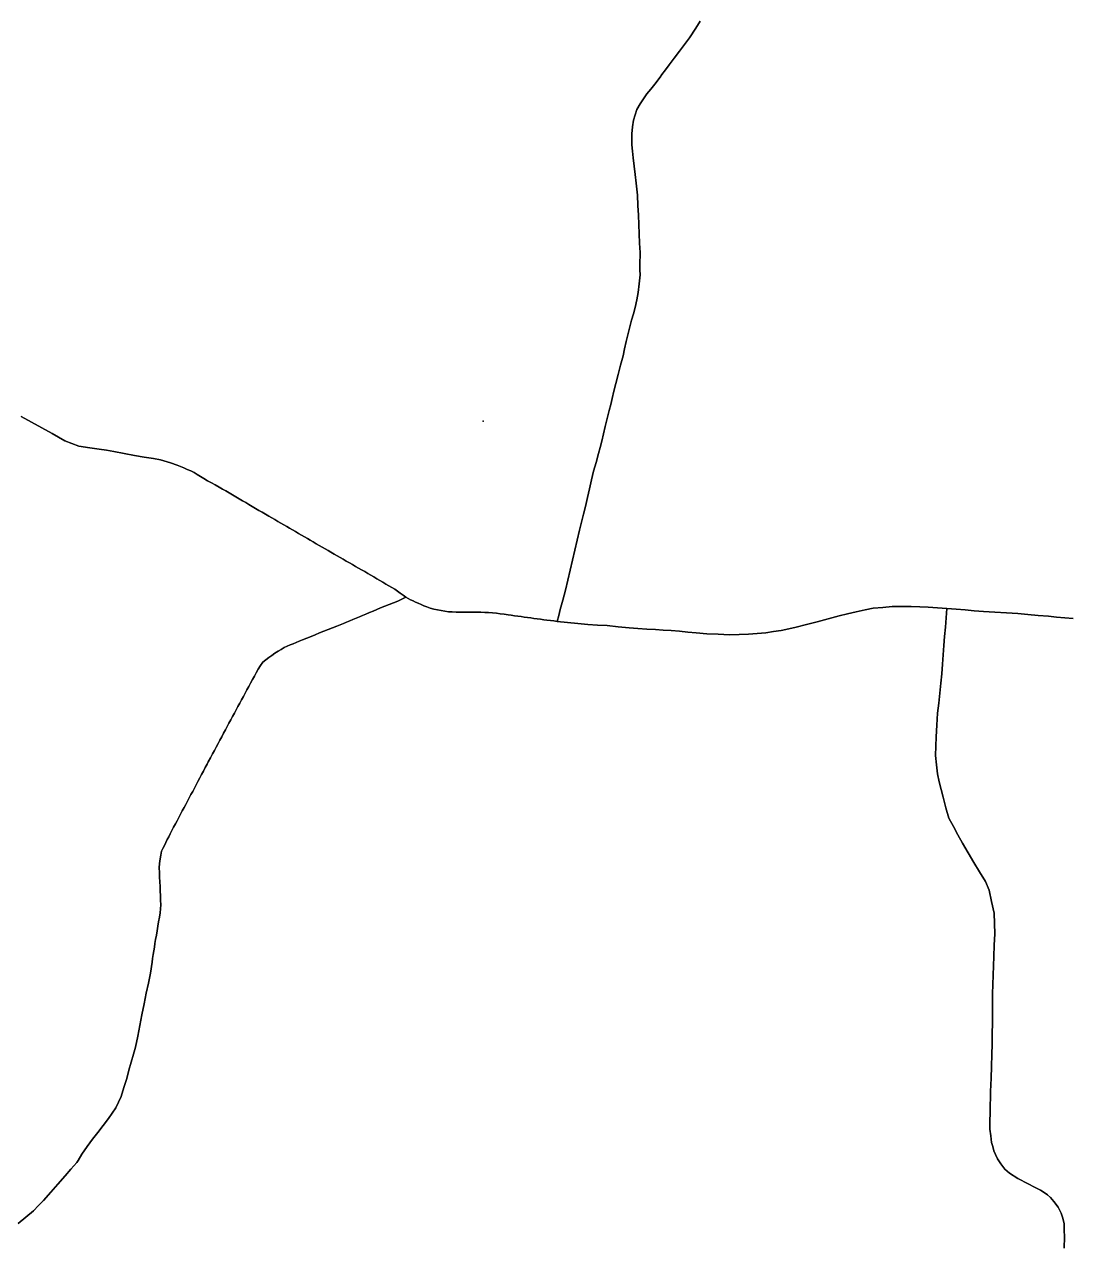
# Model space of a CAD drawing. Header units: inches. Extents: x 11258954 to 11313122, y 3645444 to 3695200.
# Drawn here: x 11280150 to 11284530, y 3681651 to 3686759 of the extents above; entities that cross this region are included whole.
import ezdxf

# ---------------------------------------------------------------- set-up
doc = ezdxf.new("R2010")
doc.units = ezdxf.units.IN
doc.header["$MEASUREMENT"] = 0
for name, color, linetype in [('PollingPlace', 42, 'Continuous'), ('VotingPrecinct', 233, 'Continuous'), ('Ward', 133, 'Continuous')]:
    doc.layers.add(name, color=color, linetype=linetype)

msp = doc.modelspace()

# ---------------------------------------------------------------- linework, layer by layer
at = {"layer": 'PollingPlace'}
msp.add_point((11282072.3895, 3685096.355), dxfattribs=at)
at = {"layer": 'VotingPrecinct'}
for points in [[(11282982, 3686772.249, 0), (11282964, 3686743.5, 0), (11282937.0005, 3686703.5005, 0), (11282916, 3686675.1255, 0), (11282895, 3686646.75, 0), (11282873.4995, 3686617.875, 0), (11282851.9995, 3686589, 0), (11282836.5, 3686569, 0), (11282821.0005, 3686548.9995, 0), (11282814, 3686537.5005, 0), (11282792.0005, 3686508.75, 0), (11282775.5, 3686488.375, 0), (11282758.999, 3686468, 0), (11282744.4995, 3686447.5, 0), (11282730, 3686426.9995, 0), (11282716.9995, 3686402.7505, 0), (11282702.9995, 3686358.5, 0), (11282699, 3686329.4995, 0), (11282695.0005, 3686300.499, 0), (11282695, 3686255.0005, 0), (11282698, 3686227.5005, 0), (11282701, 3686200, 0), (11282705.4995, 3686165, 0), (11282709.9995, 3686130, 0), (11282714, 3686093.9995, 0), (11282716.5005, 3686068.625, 0), (11282719.0005, 3686043.2505, 0), (11282721.0005, 3686000, 0), (11282723, 3685959.75, 0), (11282724.7505, 3685920.5625, 0), (11282726.5005, 3685881.3755, 0), (11282728.2505, 3685842.188, 0), (11282730.0005, 3685803.0005, 0), (11282729.999, 3685791.7495, 0), (11282729.5, 3685761.4995, 0), (11282729.0005, 3685731.2495, 0), (11282729.999, 3685709.9995, 0), (11282725.9995, 3685672.875, 0), (11282722, 3685635.7505, 0), (11282715.9995, 3685604.625, 0), (11282709.9995, 3685573.4995, 0), (11282701.9995, 3685546.75, 0), (11282693.9995, 3685520.0005, 0), (11282683.0005, 3685475.125, 0), (11282672.001, 3685430.2495, 0), (11282665.5005, 3685400.375, 0), (11282659.0005, 3685370.5005, 0), (11282648.667, 3685331.7505, 0), (11282638.3335, 3685293.0005, 0), (11282628, 3685254.2505, 0), (11282620.5, 3685222.8755, 0), (11282612.9995, 3685191.5005, 0), (11282607, 3685166.25, 0), (11282601, 3685141, 0), (11282592.5, 3685108.1255, 0), (11282584.0005, 3685075.251, 0), (11282577.0005, 3685044.2505, 0), (11282569.9995, 3685013.2505, 0), (11282563, 3684987.125, 0), (11282556, 3684960.9995, 0), (11282545.5, 3684924.2495, 0), (11282535, 3684887.4995, 0), (11282526.75, 3684850.6245, 0), (11282518.5005, 3684813.75, 0), (11282510.2505, 3684776.875, 0), (11282502.0005, 3684740, 0), (11282493.667, 3684706.9165, 0), (11282485.3335, 3684673.834, 0), (11282477, 3684640.7505, 0), (11282467, 3684598.7145, 0), (11282457, 3684556.679, 0), (11282447, 3684514.643, 0), (11282437, 3684472.607, 0), (11282427, 3684430.571, 0), (11282417, 3684388.535, 0), (11282407, 3684346.499, 0), (11282400.973, 3684328.028, 0), (11282395.8635, 3684307.691, 0), (11282389.651, 3684282.96, 0), (11282383.438, 3684258.2285, 0), (11282368.959, 3684259.8195, 0), (11282354.48, 3684261.41, 0), (11282340.001, 3684263.001, 0), (11282326.418, 3684264.8965, 0), (11282312.8345, 3684266.7925, 0), (11282299.251, 3684268.6885, 0), (11282285.668, 3684270.584, 0), (11282272.0845, 3684272.4795, 0), (11282258.501, 3684274.3755, 0), (11282244.918, 3684276.271, 0), (11282231.3345, 3684278.167, 0), (11282217.751, 3684280.0625, 0), (11282204.1675, 3684281.9585, 0), (11282190.5845, 3684283.854, 0), (11282177.001, 3684285.7495, 0), (11282160.751, 3684287.9375, 0), (11282144.501, 3684290.1245, 0), (11282128.251, 3684292.312, 0), (11282112.0005, 3684294.4995, 0), (11282095.5, 3684295.0625, 0), (11282079, 3684295.625, 0), (11282062.4995, 3684296.188, 0), (11282045.9995, 3684296.751, 0), (11282030.6665, 3684296.834, 0), (11282015.3335, 3684296.917, 0), (11282000.0005, 3684297.0005, 0), (11281987.5, 3684296.875, 0), (11281974.9995, 3684296.7495, 0), (11281959, 3684297.333, 0), (11281943, 3684297.917, 0), (11281927.0005, 3684298.5005, 0), (11281911.7505, 3684301.1255, 0), (11281896.5005, 3684303.75, 0), (11281881.2505, 3684306.375, 0), (11281866, 3684309, 0), (11281851.0005, 3684313.75, 0), (11281836.001, 3684318.5, 0), (11281824.251, 3684323.6875, 0), (11281812.501, 3684328.875, 0), (11281800.751, 3684334.063, 0), (11281789.0005, 3684339.2505, 0), (11281778.75, 3684344.188, 0), (11281768.4995, 3684349.125, 0), (11281758.25, 3684354.0625, 0), (11281748, 3684358.9995, 0), (11281736.7505, 3684367.375, 0), (11281725.5005, 3684375.7495, 0), (11281714.2505, 3684384.125, 0), (11281703.0005, 3684392.5, 0), (11281690.3335, 3684399.9165, 0), (11281677.667, 3684407.3335, 0), (11281665, 3684414.75, 0), (11281652.3335, 3684422.1665, 0), (11281639.6665, 3684429.583, 0), (11281627, 3684436.9995, 0), (11281614.333, 3684444.4165, 0), (11281601.6665, 3684451.833, 0), (11281588.9995, 3684459.2495, 0), (11281576.1665, 3684466.6245, 0), (11281563.3335, 3684474, 0), (11281550.5, 3684481.375, 0), (11281537.6665, 3684488.75, 0), (11281524.8335, 3684496.125, 0), (11281512, 3684503.5, 0), (11281499.167, 3684510.875, 0), (11281486.334, 3684518.25, 0), (11281473.5005, 3684525.625, 0), (11281460.667, 3684533, 0), (11281447.834, 3684540.3755, 0), (11281435.0005, 3684547.7505, 0), (11281422.6195, 3684554.941, 0), (11281410.2385, 3684562.1315, 0), (11281397.8575, 3684569.322, 0), (11281385.4765, 3684576.5125, 0), (11281373.0955, 3684583.7025, 0), (11281360.7145, 3684590.8935, 0), (11281348.334, 3684598.084, 0), (11281335.9525, 3684605.274, 0), (11281323.5715, 3684612.465, 0), (11281311.1905, 3684619.655, 0), (11281298.8095, 3684626.8455, 0), (11281286.4285, 3684634.036, 0), (11281274.0475, 3684641.2265, 0), (11281261.6665, 3684648.417, 0), (11281249.2855, 3684655.6075, 0), (11281236.9045, 3684662.798, 0), (11281224.5235, 3684669.9885, 0), (11281212.1425, 3684677.179, 0), (11281199.7615, 3684684.3695, 0), (11281187.3805, 3684691.56, 0), (11281174.9995, 3684698.7505, 0), (11281161.066, 3684706.884, 0), (11281147.133, 3684715.017, 0), (11281133.1995, 3684723.1505, 0), (11281119.2665, 3684731.284, 0), (11281105.333, 3684739.4175, 0), (11281091.3995, 3684747.551, 0), (11281077.466, 3684755.684, 0), (11281063.533, 3684763.8175, 0), (11281049.6, 3684771.9505, 0), (11281035.6665, 3684780.084, 0), (11281021.733, 3684788.2175, 0), (11281007.7995, 3684796.351, 0), (11280993.8665, 3684804.4845, 0), (11280979.9335, 3684812.6175, 0), (11280966, 3684820.751, 0), (11280950, 3684829.689, 0), (11280934, 3684838.626, 0), (11280918, 3684847.564, 0), (11280902, 3684856.501, 0), (11280888.3335, 3684864.834, 0), (11280874.667, 3684873.167, 0), (11280861.0005, 3684881.5, 0), (11280847.001, 3684888.2505, 0), (11280833.001, 3684895.0005, 0), (11280819.001, 3684901.7505, 0), (11280791.001, 3684912.1255, 0), (11280763.0005, 3684922.5, 0), (11280721.0005, 3684935.0005, 0), (11280690.9995, 3684940.749, 0), (11280651.5, 3684946.6245, 0), (11280612, 3684952.4995, 0), (11280568.5, 3684961.1245, 0), (11280525, 3684969.7495, 0), (11280494.5, 3684975.0005, 0), (11280463.9995, 3684980.251, 0), (11280424.001, 3684985.251, 0), (11280378.9995, 3684992.2495, 0), (11280349.5, 3685003.6245, 0), (11280320, 3685014.9995, 0), (11280293, 3685030.25, 0), (11280265.9995, 3685045.5005, 0), (11280222.7495, 3685069.1255, 0), (11280179.5, 3685092.7505, 0), (11280136.25, 3685116.3755, 0)], [(11284545, 3684270.0005, 0), (11284510.3335, 3684273.1675, 0), (11284475.667, 3684276.334, 0), (11284441.0005, 3684279.5005, 0), (11284398.334, 3684283.2505, 0), (11284355.667, 3684287.0005, 0), (11284313.0005, 3684290.7505, 0), (11284265, 3684293.834, 0), (11284216.9995, 3684296.917, 0), (11284168.9995, 3684300.0005, 0), (11284130.7605, 3684302.9385, 0), (11284092.521, 3684305.8765, 0), (11284054.282, 3684308.814, 0), (11284016.043, 3684311.752, 0), (11283977.0215, 3684314.7515, 0), (11283937.9995, 3684317.7505, 0), (11283902, 3684319.3755, 0), (11283866.0005, 3684321.0005, 0), (11283826.5005, 3684320.75, 0), (11283787, 3684320.4995, 0), (11283746.9995, 3684316.7495, 0), (11283707.0005, 3684312.9995, 0), (11283674.037, 3684306.3835, 0), (11283636, 3684298.75, 0), (11283600, 3684290, 0), (11283564.0005, 3684281.2495, 0), (11283518, 3684268.625, 0), (11283471.9995, 3684256, 0), (11283427.9995, 3684245.2495, 0), (11283383.9995, 3684234.4995, 0), (11283352.9995, 3684227.2495, 0), (11283321.9995, 3684219.999, 0), (11283289.5, 3684215.2495, 0), (11283257, 3684210.5, 0), (11283221.0005, 3684207.5005, 0), (11283185.001, 3684204.5005, 0), (11283145, 3684203.125, 0), (11283104.999, 3684201.7495, 0), (11283057.4995, 3684204.1245, 0), (11283010, 3684206.4995, 0), (11282964.9995, 3684210.501, 0), (11282929.9995, 3684213.584, 0), (11282895, 3684216.6675, 0), (11282860, 3684219.7505, 0), (11282827.509, 3684221.781, 0), (11282795.0175, 3684223.812, 0), (11282758.0115, 3684226.1245, 0), (11282721.0055, 3684228.4375, 0), (11282683.9995, 3684230.7505, 0), (11282637.9995, 3684235.625, 0), (11282591.9995, 3684240.4995, 0), (11282551.9285, 3684242.556, 0), (11282511.8575, 3684244.613, 0), (11282469.051, 3684249.1515, 0), (11282426.2445, 3684253.69, 0), (11282383.438, 3684258.2285, 0), (11282389.651, 3684282.96, 0), (11282395.8635, 3684307.691, 0), (11282400.973, 3684328.028, 0), (11282407, 3684346.499, 0), (11282417, 3684388.535, 0), (11282427, 3684430.571, 0), (11282437, 3684472.607, 0), (11282447, 3684514.643, 0), (11282457, 3684556.679, 0), (11282467, 3684598.7145, 0), (11282477, 3684640.7505, 0), (11282485.3335, 3684673.834, 0), (11282493.667, 3684706.9165, 0), (11282502.0005, 3684740, 0), (11282510.2505, 3684776.875, 0), (11282518.5005, 3684813.75, 0), (11282526.75, 3684850.6245, 0), (11282535, 3684887.4995, 0), (11282545.5, 3684924.2495, 0), (11282556, 3684960.9995, 0), (11282563, 3684987.125, 0), (11282569.9995, 3685013.2505, 0), (11282577.0005, 3685044.2505, 0), (11282584.0005, 3685075.251, 0), (11282592.5, 3685108.1255, 0), (11282601, 3685141, 0), (11282607, 3685166.25, 0), (11282612.9995, 3685191.5005, 0), (11282620.5, 3685222.8755, 0), (11282628, 3685254.2505, 0), (11282638.3335, 3685293.0005, 0), (11282648.667, 3685331.7505, 0), (11282659.0005, 3685370.5005, 0), (11282665.5005, 3685400.375, 0), (11282672.001, 3685430.2495, 0), (11282683.0005, 3685475.125, 0), (11282693.9995, 3685520.0005, 0), (11282701.9995, 3685546.75, 0), (11282709.9995, 3685573.4995, 0), (11282715.9995, 3685604.625, 0), (11282722, 3685635.7505, 0), (11282725.9995, 3685672.875, 0), (11282729.999, 3685709.9995, 0), (11282729.0005, 3685731.2495, 0), (11282729.5, 3685761.4995, 0), (11282729.999, 3685791.7495, 0), (11282730.0005, 3685803.0005, 0), (11282728.2505, 3685842.188, 0), (11282726.5005, 3685881.3755, 0), (11282724.7505, 3685920.5625, 0), (11282723, 3685959.75, 0), (11282721.0005, 3686000, 0), (11282719.0005, 3686043.2505, 0), (11282716.5005, 3686068.625, 0), (11282714, 3686093.9995, 0), (11282709.9995, 3686130, 0), (11282705.4995, 3686165, 0), (11282701, 3686200, 0), (11282698, 3686227.5005, 0), (11282695, 3686255.0005, 0), (11282695.0005, 3686300.499, 0), (11282699, 3686329.4995, 0), (11282702.9995, 3686358.5, 0), (11282716.9995, 3686402.7505, 0), (11282730, 3686426.9995, 0), (11282744.4995, 3686447.5, 0), (11282758.999, 3686468, 0), (11282775.5, 3686488.375, 0), (11282792.0005, 3686508.75, 0), (11282814, 3686537.5005, 0), (11282821.0005, 3686548.9995, 0), (11282836.5, 3686569, 0), (11282851.9995, 3686589, 0), (11282873.4995, 3686617.875, 0), (11282895, 3686646.75, 0), (11282916, 3686675.1255, 0), (11282937.0005, 3686703.5005, 0), (11282964, 3686743.5, 0), (11282982, 3686772.249, 0)], [(11280136.25, 3685116.3755, 0), (11280179.5, 3685092.7505, 0), (11280222.7495, 3685069.1255, 0), (11280265.9995, 3685045.5005, 0), (11280293, 3685030.25, 0), (11280320, 3685014.9995, 0), (11280349.5, 3685003.6245, 0), (11280378.9995, 3684992.2495, 0), (11280424.001, 3684985.251, 0), (11280463.9995, 3684980.251, 0), (11280494.5, 3684975.0005, 0), (11280525, 3684969.7495, 0), (11280568.5, 3684961.1245, 0), (11280612, 3684952.4995, 0), (11280651.5, 3684946.6245, 0), (11280690.9995, 3684940.749, 0), (11280721.0005, 3684935.0005, 0), (11280763.0005, 3684922.5, 0), (11280791.001, 3684912.1255, 0), (11280819.001, 3684901.7505, 0), (11280833.001, 3684895.0005, 0), (11280847.001, 3684888.2505, 0), (11280861.0005, 3684881.5, 0), (11280874.667, 3684873.167, 0), (11280888.3335, 3684864.834, 0), (11280902, 3684856.501, 0), (11280918, 3684847.564, 0), (11280934, 3684838.626, 0), (11280950, 3684829.689, 0), (11280966, 3684820.751, 0), (11280979.9335, 3684812.6175, 0), (11280993.8665, 3684804.4845, 0), (11281007.7995, 3684796.351, 0), (11281021.733, 3684788.2175, 0), (11281035.6665, 3684780.084, 0), (11281049.6, 3684771.9505, 0), (11281063.533, 3684763.8175, 0), (11281077.466, 3684755.684, 0), (11281091.3995, 3684747.551, 0), (11281105.333, 3684739.4175, 0), (11281119.2665, 3684731.284, 0), (11281133.1995, 3684723.1505, 0), (11281147.133, 3684715.017, 0), (11281161.066, 3684706.884, 0), (11281174.9995, 3684698.7505, 0), (11281187.3805, 3684691.56, 0), (11281199.7615, 3684684.3695, 0), (11281212.1425, 3684677.179, 0), (11281224.5235, 3684669.9885, 0), (11281236.9045, 3684662.798, 0), (11281249.2855, 3684655.6075, 0), (11281261.6665, 3684648.417, 0), (11281274.0475, 3684641.2265, 0), (11281286.4285, 3684634.036, 0), (11281298.8095, 3684626.8455, 0), (11281311.1905, 3684619.655, 0), (11281323.5715, 3684612.465, 0), (11281335.9525, 3684605.274, 0), (11281348.334, 3684598.084, 0), (11281360.7145, 3684590.8935, 0), (11281373.0955, 3684583.7025, 0), (11281385.4765, 3684576.5125, 0), (11281397.8575, 3684569.322, 0), (11281410.2385, 3684562.1315, 0), (11281422.6195, 3684554.941, 0), (11281435.0005, 3684547.7505, 0), (11281447.834, 3684540.3755, 0), (11281460.667, 3684533, 0), (11281473.5005, 3684525.625, 0), (11281486.334, 3684518.25, 0), (11281499.167, 3684510.875, 0), (11281512, 3684503.5, 0), (11281524.8335, 3684496.125, 0), (11281537.6665, 3684488.75, 0), (11281550.5, 3684481.375, 0), (11281563.3335, 3684474, 0), (11281576.1665, 3684466.6245, 0), (11281588.9995, 3684459.2495, 0), (11281601.6665, 3684451.833, 0), (11281614.333, 3684444.4165, 0), (11281627, 3684436.9995, 0), (11281639.6665, 3684429.583, 0), (11281652.3335, 3684422.1665, 0), (11281665, 3684414.75, 0), (11281677.667, 3684407.3335, 0), (11281690.3335, 3684399.9165, 0), (11281703.0005, 3684392.5, 0), (11281714.2505, 3684384.125, 0), (11281725.5005, 3684375.7495, 0), (11281736.7505, 3684367.375, 0), (11281748, 3684358.9995, 0), (11281731.5, 3684351.2505, 0), (11281715, 3684343.501, 0), (11281696.9995, 3684336.1885, 0), (11281678.9995, 3684328.8755, 0), (11281660.999, 3684321.563, 0), (11281642.999, 3684314.25, 0), (11281627.4995, 3684307.75, 0), (11281612, 3684301.25, 0), (11281596.5005, 3684294.75, 0), (11281581.001, 3684288.25, 0), (11281567.5565, 3684282.722, 0), (11281554.112, 3684277.194, 0), (11281540.6675, 3684271.6665, 0), (11281527.223, 3684266.1385, 0), (11281513.778, 3684260.611, 0), (11281500.3335, 3684255.083, 0), (11281486.889, 3684249.555, 0), (11281473.4445, 3684244.027, 0), (11281460, 3684238.4995, 0), (11281441.875, 3684231.2495, 0), (11281423.75, 3684223.9995, 0), (11281405.625, 3684216.75, 0), (11281387.4995, 3684209.5, 0), (11281369.3745, 3684202.25, 0), (11281351.25, 3684195, 0), (11281333.125, 3684187.7505, 0), (11281314.9995, 3684180.5005, 0), (11281302.333, 3684175.2085, 0), (11281289.6665, 3684169.917, 0), (11281277, 3684164.625, 0), (11281264.3335, 3684159.333, 0), (11281251.6665, 3684154.041, 0), (11281239, 3684148.749, 0), (11281226, 3684140.8325, 0), (11281213, 3684132.916, 0), (11281200, 3684125, 0), (11281187.5005, 3684115.6875, 0), (11281175.0005, 3684106.3755, 0), (11281162.501, 3684097.063, 0), (11281150.001, 3684087.7505, 0), (11281140.001, 3684072.7505, 0), (11281130.0005, 3684057.7505, 0), (11281122.0005, 3684043.313, 0), (11281114, 3684028.8755, 0), (11281106, 3684014.438, 0), (11281097.9995, 3684000, 0), (11281090.4665, 3683985.95, 0), (11281082.933, 3683971.9, 0), (11281075.4, 3683957.85, 0), (11281067.8665, 3683943.8, 0), (11281060.3335, 3683929.75, 0), (11281052.8, 3683915.7, 0), (11281045.267, 3683901.6495, 0), (11281037.7335, 3683887.5995, 0), (11281030.2, 3683873.5495, 0), (11281022.667, 3683859.499, 0), (11281015.1335, 3683845.4495, 0), (11281007.6, 3683831.399, 0), (11281000.067, 3683817.349, 0), (11280992.5335, 3683803.299, 0), (11280985.0005, 3683789.249, 0), (11280977.334, 3683774.866, 0), (11280969.667, 3683760.4825, 0), (11280962.0005, 3683746.099, 0), (11280954.334, 3683731.716, 0), (11280946.667, 3683717.3325, 0), (11280939.0005, 3683702.949, 0), (11280929.999, 3683686.062, 0), (11280920.9975, 3683669.174, 0), (11280916.0005, 3683659.799, 0), (11280908.3335, 3683645.416, 0), (11280900.6665, 3683631.0325, 0), (11280893, 3683616.649, 0), (11280885.3335, 3683602.266, 0), (11280877.6665, 3683587.8825, 0), (11280870, 3683573.4995, 0), (11280862.7335, 3683559.8325, 0), (11280855.4665, 3683546.166, 0), (11280848.2, 3683532.4995, 0), (11280840.933, 3683518.833, 0), (11280833.667, 3683505.166, 0), (11280826.4, 3683491.4995, 0), (11280819.1335, 3683477.833, 0), (11280811.8665, 3683464.166, 0), (11280804.6, 3683450.4995, 0), (11280797.333, 3683436.8325, 0), (11280790.067, 3683423.166, 0), (11280782.8, 3683409.4995, 0), (11280775.5335, 3683395.8325, 0), (11280768.2665, 3683382.166, 0), (11280761, 3683368.4995, 0), (11280755.0005, 3683356.2495, 0), (11280749.0005, 3683343.9995, 0), (11280743.0005, 3683331.7495, 0), (11280737.0005, 3683319.4995, 0), (11280731.001, 3683307.2495, 0), (11280725.001, 3683294.9995, 0), (11280722.0005, 3683279.1245, 0), (11280719.0005, 3683263.2495, 0), (11280717, 3683244.3755, 0), (11280714.9995, 3683225.501, 0), (11280715.8745, 3683206.126, 0), (11280716.7495, 3683186.751, 0), (11280717.6245, 3683167.376, 0), (11280718.4995, 3683148.0005, 0), (11280719.3745, 3683128.6255, 0), (11280720.2495, 3683109.2505, 0), (11280721.1245, 3683089.8755, 0), (11280721.9995, 3683070.5, 0), (11280720.4995, 3683053.8755, 0), (11280719, 3683037.251, 0), (11280715.8335, 3683018.543, 0), (11280712.6665, 3682999.834, 0), (11280709.5005, 3682981.1255, 0), (11280706.3335, 3682962.417, 0), (11280703.167, 3682943.7085, 0), (11280700.0005, 3682925, 0), (11280697.5005, 3682909.2915, 0), (11280695, 3682893.583, 0), (11280692.5, 3682877.875, 0), (11280690, 3682862.1665, 0), (11280687.5, 3682846.458, 0), (11280684.9995, 3682830.7495, 0), (11280678.9995, 3682784.9995, 0), (11280670, 3682743.125, 0), (11280661.0005, 3682701.2505, 0), (11280652.0005, 3682655.9, 0), (11280643, 3682610.55, 0), (11280634, 3682565.1995, 0), (11280625, 3682519.8495, 0), (11280616, 3682474.499, 0), (11280607.001, 3682445.499, 0), (11280597.6675, 3682411.5825, 0), (11280588.3345, 3682377.666, 0), (11280579.001, 3682343.7495, 0), (11280567.5005, 3682305.75, 0), (11280556, 3682267.7505, 0), (11280544.9995, 3682243.9995, 0), (11280533.9995, 3682220.2495, 0), (11280518.4995, 3682197.875, 0), (11280502.9995, 3682175.5005, 0), (11280480.666, 3682146.5005, 0), (11280458.333, 3682117.5005, 0), (11280436, 3682088.5, 0), (11280413.5005, 3682057.625, 0), (11280391.0005, 3682026.75, 0), (11280375.485, 3682000, 0), (11280369.863, 3681991.297, 0), (11280345.4315, 3681963.2735, 0), (11280321, 3681935.25, 0), (11280291, 3681901, 0), (11280261, 3681866.7505, 0), (11280231, 3681832.5005, 0), (11280209.5, 3681811.0005, 0), (11280188, 3681789.5, 0), (11280156.25, 3681762.6875, 0), (11280124.5, 3681735.8755, 0)], [(11280124.5, 3681735.8755, 0), (11280156.25, 3681762.6875, 0), (11280188, 3681789.5, 0), (11280209.5, 3681811.0005, 0), (11280231, 3681832.5005, 0), (11280261, 3681866.7505, 0), (11280291, 3681901, 0), (11280321, 3681935.25, 0), (11280345.4315, 3681963.2735, 0), (11280369.863, 3681991.297, 0), (11280375.485, 3682000, 0), (11280391.0005, 3682026.75, 0), (11280413.5005, 3682057.625, 0), (11280436, 3682088.5, 0), (11280458.333, 3682117.5005, 0), (11280480.666, 3682146.5005, 0), (11280502.9995, 3682175.5005, 0), (11280518.4995, 3682197.875, 0), (11280533.9995, 3682220.2495, 0), (11280544.9995, 3682243.9995, 0), (11280556, 3682267.7505, 0), (11280567.5005, 3682305.75, 0), (11280579.001, 3682343.7495, 0), (11280588.3345, 3682377.666, 0), (11280597.6675, 3682411.5825, 0), (11280607.001, 3682445.499, 0), (11280616, 3682474.499, 0), (11280625, 3682519.8495, 0), (11280634, 3682565.1995, 0), (11280643, 3682610.55, 0), (11280652.0005, 3682655.9, 0), (11280661.0005, 3682701.2505, 0), (11280670, 3682743.125, 0), (11280678.9995, 3682784.9995, 0), (11280684.9995, 3682830.7495, 0), (11280687.5, 3682846.458, 0), (11280690, 3682862.1665, 0), (11280692.5, 3682877.875, 0), (11280695, 3682893.583, 0), (11280697.5005, 3682909.2915, 0), (11280700.0005, 3682925, 0), (11280703.167, 3682943.7085, 0), (11280706.3335, 3682962.417, 0), (11280709.5005, 3682981.1255, 0), (11280712.6665, 3682999.834, 0), (11280715.8335, 3683018.543, 0), (11280719, 3683037.251, 0), (11280720.4995, 3683053.8755, 0), (11280721.9995, 3683070.5, 0), (11280721.1245, 3683089.8755, 0), (11280720.2495, 3683109.2505, 0), (11280719.3745, 3683128.6255, 0), (11280718.4995, 3683148.0005, 0), (11280717.6245, 3683167.376, 0), (11280716.7495, 3683186.751, 0), (11280715.8745, 3683206.126, 0), (11280714.9995, 3683225.501, 0), (11280717, 3683244.3755, 0), (11280719.0005, 3683263.2495, 0), (11280722.0005, 3683279.1245, 0), (11280725.001, 3683294.9995, 0), (11280731.001, 3683307.2495, 0), (11280737.0005, 3683319.4995, 0), (11280743.0005, 3683331.7495, 0), (11280749.0005, 3683343.9995, 0), (11280755.0005, 3683356.2495, 0), (11280761, 3683368.4995, 0), (11280768.2665, 3683382.166, 0), (11280775.5335, 3683395.8325, 0), (11280782.8, 3683409.4995, 0), (11280790.067, 3683423.166, 0), (11280797.333, 3683436.8325, 0), (11280804.6, 3683450.4995, 0), (11280811.8665, 3683464.166, 0), (11280819.1335, 3683477.833, 0), (11280826.4, 3683491.4995, 0), (11280833.667, 3683505.166, 0), (11280840.933, 3683518.833, 0), (11280848.2, 3683532.4995, 0), (11280855.4665, 3683546.166, 0), (11280862.7335, 3683559.8325, 0), (11280870, 3683573.4995, 0), (11280877.6665, 3683587.8825, 0), (11280885.3335, 3683602.266, 0), (11280893, 3683616.649, 0), (11280900.6665, 3683631.0325, 0), (11280908.3335, 3683645.416, 0), (11280916.0005, 3683659.799, 0), (11280920.9975, 3683669.174, 0), (11280929.999, 3683686.062, 0), (11280939.0005, 3683702.949, 0), (11280946.667, 3683717.3325, 0), (11280954.334, 3683731.716, 0), (11280962.0005, 3683746.099, 0), (11280969.667, 3683760.4825, 0), (11280977.334, 3683774.866, 0), (11280985.0005, 3683789.249, 0), (11280992.5335, 3683803.299, 0), (11281000.067, 3683817.349, 0), (11281007.6, 3683831.399, 0), (11281015.1335, 3683845.4495, 0), (11281022.667, 3683859.499, 0), (11281030.2, 3683873.5495, 0), (11281037.7335, 3683887.5995, 0), (11281045.267, 3683901.6495, 0), (11281052.8, 3683915.7, 0), (11281060.3335, 3683929.75, 0), (11281067.8665, 3683943.8, 0), (11281075.4, 3683957.85, 0), (11281082.933, 3683971.9, 0), (11281090.4665, 3683985.95, 0), (11281097.9995, 3684000, 0), (11281106, 3684014.438, 0), (11281114, 3684028.8755, 0), (11281122.0005, 3684043.313, 0), (11281130.0005, 3684057.7505, 0), (11281140.001, 3684072.7505, 0), (11281150.001, 3684087.7505, 0), (11281162.501, 3684097.063, 0), (11281175.0005, 3684106.3755, 0), (11281187.5005, 3684115.6875, 0), (11281200, 3684125, 0), (11281213, 3684132.916, 0), (11281226, 3684140.8325, 0), (11281239, 3684148.749, 0), (11281251.6665, 3684154.041, 0), (11281264.3335, 3684159.333, 0), (11281277, 3684164.625, 0), (11281289.6665, 3684169.917, 0), (11281302.333, 3684175.2085, 0), (11281314.9995, 3684180.5005, 0), (11281333.125, 3684187.7505, 0), (11281351.25, 3684195, 0), (11281369.3745, 3684202.25, 0), (11281387.4995, 3684209.5, 0), (11281405.625, 3684216.75, 0), (11281423.75, 3684223.9995, 0), (11281441.875, 3684231.2495, 0), (11281460, 3684238.4995, 0), (11281473.4445, 3684244.027, 0), (11281486.889, 3684249.555, 0), (11281500.3335, 3684255.083, 0), (11281513.778, 3684260.611, 0), (11281527.223, 3684266.1385, 0), (11281540.6675, 3684271.6665, 0), (11281554.112, 3684277.194, 0), (11281567.5565, 3684282.722, 0), (11281581.001, 3684288.25, 0), (11281596.5005, 3684294.75, 0), (11281612, 3684301.25, 0), (11281627.4995, 3684307.75, 0), (11281642.999, 3684314.25, 0), (11281660.999, 3684321.563, 0), (11281678.9995, 3684328.8755, 0), (11281696.9995, 3684336.1885, 0), (11281715, 3684343.501, 0), (11281731.5, 3684351.2505, 0), (11281748, 3684358.9995, 0), (11281758.25, 3684354.0625, 0), (11281768.4995, 3684349.125, 0), (11281778.75, 3684344.188, 0), (11281789.0005, 3684339.2505, 0), (11281800.751, 3684334.063, 0), (11281812.501, 3684328.875, 0), (11281824.251, 3684323.6875, 0), (11281836.001, 3684318.5, 0), (11281851.0005, 3684313.75, 0), (11281866, 3684309, 0), (11281881.2505, 3684306.375, 0), (11281896.5005, 3684303.75, 0), (11281911.7505, 3684301.1255, 0), (11281927.0005, 3684298.5005, 0), (11281943, 3684297.917, 0), (11281959, 3684297.333, 0), (11281974.9995, 3684296.7495, 0), (11281987.5, 3684296.875, 0), (11282000.0005, 3684297.0005, 0), (11282015.3335, 3684296.917, 0), (11282030.6665, 3684296.834, 0), (11282045.9995, 3684296.751, 0), (11282062.4995, 3684296.188, 0), (11282079, 3684295.625, 0), (11282095.5, 3684295.0625, 0), (11282112.0005, 3684294.4995, 0), (11282128.251, 3684292.312, 0), (11282144.501, 3684290.1245, 0), (11282160.751, 3684287.9375, 0), (11282177.001, 3684285.7495, 0), (11282190.5845, 3684283.854, 0), (11282204.1675, 3684281.9585, 0), (11282217.751, 3684280.0625, 0), (11282231.3345, 3684278.167, 0), (11282244.918, 3684276.271, 0), (11282258.501, 3684274.3755, 0), (11282272.0845, 3684272.4795, 0), (11282285.668, 3684270.584, 0), (11282299.251, 3684268.6885, 0), (11282312.8345, 3684266.7925, 0), (11282326.418, 3684264.8965, 0), (11282340.001, 3684263.001, 0), (11282354.48, 3684261.41, 0), (11282368.959, 3684259.8195, 0), (11282383.438, 3684258.2285, 0), (11282426.2445, 3684253.69, 0), (11282469.051, 3684249.1515, 0), (11282511.8575, 3684244.613, 0), (11282551.9285, 3684242.556, 0), (11282591.9995, 3684240.4995, 0), (11282637.9995, 3684235.625, 0), (11282683.9995, 3684230.7505, 0), (11282721.0055, 3684228.4375, 0), (11282758.0115, 3684226.1245, 0), (11282795.0175, 3684223.812, 0), (11282827.509, 3684221.781, 0), (11282860, 3684219.7505, 0), (11282895, 3684216.6675, 0), (11282929.9995, 3684213.584, 0), (11282964.9995, 3684210.501, 0), (11283010, 3684206.4995, 0), (11283057.4995, 3684204.1245, 0), (11283104.999, 3684201.7495, 0), (11283145, 3684203.125, 0), (11283185.001, 3684204.5005, 0), (11283221.0005, 3684207.5005, 0), (11283257, 3684210.5, 0), (11283289.5, 3684215.2495, 0), (11283321.9995, 3684219.999, 0), (11283352.9995, 3684227.2495, 0), (11283383.9995, 3684234.4995, 0), (11283427.9995, 3684245.2495, 0), (11283471.9995, 3684256, 0), (11283518, 3684268.625, 0), (11283564.0005, 3684281.2495, 0), (11283600, 3684290, 0), (11283636, 3684298.75, 0), (11283674.037, 3684306.3835, 0), (11283707.0005, 3684312.9995, 0), (11283746.9995, 3684316.7495, 0), (11283787, 3684320.4995, 0), (11283826.5005, 3684320.75, 0), (11283866.0005, 3684321.0005, 0), (11283902, 3684319.3755, 0), (11283937.9995, 3684317.7505, 0), (11283977.0215, 3684314.7515, 0), (11284016.043, 3684311.752, 0), (11284012.782, 3684272.939, 0), (11284009.5215, 3684234.126, 0), (11284006.261, 3684195.313, 0), (11284003, 3684156.5, 0), (11284000, 3684117.3745, 0), (11283996.9995, 3684078.2495, 0), (11283993.9995, 3684039.124, 0), (11283990.9995, 3683999.999, 0), (11283986.333, 3683957.8325, 0), (11283981.666, 3683915.666, 0), (11283976.9995, 3683873.4995, 0), (11283974, 3683823.75, 0), (11283971.0005, 3683774, 0), (11283969.499, 3683735.2495, 0), (11283967.9995, 3683696.5005, 0), (11283972, 3683657.7505, 0), (11283976, 3683619.0005, 0), (11283984, 3683586.5835, 0), (11283991.9995, 3683554.167, 0), (11283999.9995, 3683521.75, 0), (11284012.0005, 3683477.4995, 0), (11284023.9995, 3683433.249, 0), (11284043, 3683398.416, 0), (11284062.0005, 3683363.5835, 0), (11284081.001, 3683328.7505, 0), (11284105.0005, 3683288.7505, 0), (11284129, 3683248.7505, 0), (11284152.9995, 3683208.7505, 0), (11284176.999, 3683168.7505, 0), (11284192.5835, 3683132.3315, 0), (11284203.2925, 3683084.4155, 0), (11284214.0005, 3683036.499, 0), (11284215.5005, 3682992.875, 0), (11284217.0005, 3682949.2505, 0), (11284214.4995, 3682902.0005, 0), (11284211.999, 3682854.75, 0), (11284210.7495, 3682815.5625, 0), (11284209.4995, 3682776.375, 0), (11284208.2495, 3682737.187, 0), (11284206.9995, 3682697.9995, 0), (11284206.9995, 3682656.9165, 0), (11284207, 3682615.8335, 0), (11284207, 3682574.7505, 0), (11284206.0005, 3682531.0835, 0), (11284205.0005, 3682487.417, 0), (11284204.001, 3682443.75, 0), (11284202.5005, 3682393.875, 0), (11284200.9995, 3682343.9995, 0), (11284200.0005, 3682316.25, 0), (11284199.001, 3682288.5, 0), (11284198.0005, 3682260.9995, 0), (11284197, 3682233.4995, 0), (11284196.6665, 3682199.083, 0), (11284196.333, 3682164.6665, 0), (11284195.9995, 3682130.25, 0), (11284199.361, 3682102.8135, 0), (11284202.7225, 3682075.377, 0), (11284207.7685, 3682058.975, 0), (11284212.817, 3682040.05, 0), (11284219.756, 3682024.9095, 0), (11284227.3245, 3682006.614, 0), (11284241.203, 3681985.796, 0), (11284258.867, 3681963.716, 0), (11284277.794, 3681946.0525, 0), (11284312.49, 3681923.973, 0), (11284356.6505, 3681901.893, 0), (11284382.5145, 3681888.33, 0), (11284408.3785, 3681874.767, 0), (11284427.305, 3681862.149, 0), (11284437.399, 3681855.211, 0), (11284449.385, 3681845.117, 0), (11284463.8945, 3681828.084, 0), (11284481.5585, 3681804.112, 0), (11284494.175, 3681779.508, 0), (11284501.745, 3681758.059, 0), (11284506.7925, 3681734.0865, 0), (11284507.396, 3681707.168, 0), (11284507.9995, 3681680.2495, 0), (11284506.9995, 3681632.187, 0)], [(11284506.9995, 3681632.187, 0), (11284507.9995, 3681680.2495, 0), (11284507.396, 3681707.168, 0), (11284506.7925, 3681734.0865, 0), (11284501.745, 3681758.059, 0), (11284494.175, 3681779.508, 0), (11284481.5585, 3681804.112, 0), (11284463.8945, 3681828.084, 0), (11284449.385, 3681845.117, 0), (11284437.399, 3681855.211, 0), (11284427.305, 3681862.149, 0), (11284408.3785, 3681874.767, 0), (11284382.5145, 3681888.33, 0), (11284356.6505, 3681901.893, 0), (11284312.49, 3681923.973, 0), (11284277.794, 3681946.0525, 0), (11284258.867, 3681963.716, 0), (11284241.203, 3681985.796, 0), (11284227.3245, 3682006.614, 0), (11284219.756, 3682024.9095, 0), (11284212.817, 3682040.05, 0), (11284207.7685, 3682058.975, 0), (11284202.7225, 3682075.377, 0), (11284199.361, 3682102.8135, 0), (11284195.9995, 3682130.25, 0), (11284196.333, 3682164.6665, 0), (11284196.6665, 3682199.083, 0), (11284197, 3682233.4995, 0), (11284198.0005, 3682260.9995, 0), (11284199.001, 3682288.5, 0), (11284200.0005, 3682316.25, 0), (11284200.9995, 3682343.9995, 0), (11284202.5005, 3682393.875, 0), (11284204.001, 3682443.75, 0), (11284205.0005, 3682487.417, 0), (11284206.0005, 3682531.0835, 0), (11284207, 3682574.7505, 0), (11284207, 3682615.8335, 0), (11284206.9995, 3682656.9165, 0), (11284206.9995, 3682697.9995, 0), (11284208.2495, 3682737.187, 0), (11284209.4995, 3682776.375, 0), (11284210.7495, 3682815.5625, 0), (11284211.999, 3682854.75, 0), (11284214.4995, 3682902.0005, 0), (11284217.0005, 3682949.2505, 0), (11284215.5005, 3682992.875, 0), (11284214.0005, 3683036.499, 0), (11284203.2925, 3683084.4155, 0), (11284192.5835, 3683132.3315, 0), (11284176.999, 3683168.7505, 0), (11284152.9995, 3683208.7505, 0), (11284129, 3683248.7505, 0), (11284105.0005, 3683288.7505, 0), (11284081.001, 3683328.7505, 0), (11284062.0005, 3683363.5835, 0), (11284043, 3683398.416, 0), (11284023.9995, 3683433.249, 0), (11284012.0005, 3683477.4995, 0), (11283999.9995, 3683521.75, 0), (11283991.9995, 3683554.167, 0), (11283984, 3683586.5835, 0), (11283976, 3683619.0005, 0), (11283972, 3683657.7505, 0), (11283967.9995, 3683696.5005, 0), (11283969.499, 3683735.2495, 0), (11283971.0005, 3683774, 0), (11283974, 3683823.75, 0), (11283976.9995, 3683873.4995, 0), (11283981.666, 3683915.666, 0), (11283986.333, 3683957.8325, 0), (11283990.9995, 3683999.999, 0), (11283993.9995, 3684039.124, 0), (11283996.9995, 3684078.2495, 0), (11284000, 3684117.3745, 0), (11284003, 3684156.5, 0), (11284006.261, 3684195.313, 0), (11284009.5215, 3684234.126, 0), (11284012.782, 3684272.939, 0), (11284016.043, 3684311.752, 0), (11284054.282, 3684308.814, 0), (11284092.521, 3684305.8765, 0), (11284130.7605, 3684302.9385, 0), (11284168.9995, 3684300.0005, 0), (11284216.9995, 3684296.917, 0), (11284265, 3684293.834, 0), (11284313.0005, 3684290.7505, 0), (11284355.667, 3684287.0005, 0), (11284398.334, 3684283.2505, 0), (11284441.0005, 3684279.5005, 0), (11284475.667, 3684276.334, 0), (11284510.3335, 3684273.1675, 0), (11284545, 3684270.0005, 0)]]:
    msp.add_polyline3d(points, dxfattribs=at)
at = {"layer": 'Ward'}
for points in [[(11284506.9995, 3681632.187, 0), (11284507.9995, 3681680.2495, 0), (11284507.396, 3681707.168, 0), (11284506.7925, 3681734.0865, 0), (11284501.745, 3681758.059, 0), (11284494.175, 3681779.508, 0), (11284481.5585, 3681804.112, 0), (11284463.8945, 3681828.084, 0), (11284449.385, 3681845.117, 0), (11284437.399, 3681855.211, 0), (11284427.305, 3681862.149, 0), (11284408.3785, 3681874.767, 0), (11284382.5145, 3681888.33, 0), (11284356.6505, 3681901.893, 0), (11284312.49, 3681923.973, 0), (11284277.794, 3681946.0525, 0), (11284258.867, 3681963.716, 0), (11284241.203, 3681985.796, 0), (11284227.3245, 3682006.614, 0), (11284219.756, 3682024.9095, 0), (11284212.817, 3682040.05, 0), (11284207.7685, 3682058.975, 0), (11284202.7225, 3682075.377, 0), (11284199.361, 3682102.8135, 0), (11284195.9995, 3682130.25, 0), (11284196.333, 3682164.6665, 0), (11284196.6665, 3682199.083, 0), (11284197, 3682233.4995, 0), (11284198.0005, 3682260.9995, 0), (11284199.001, 3682288.5, 0), (11284200.0005, 3682316.25, 0), (11284200.9995, 3682343.9995, 0), (11284202.5005, 3682393.875, 0), (11284204.001, 3682443.75, 0), (11284205.0005, 3682487.417, 0), (11284206.0005, 3682531.0835, 0), (11284207, 3682574.7505, 0), (11284207, 3682615.8335, 0), (11284206.9995, 3682656.9165, 0), (11284206.9995, 3682697.9995, 0), (11284208.2495, 3682737.187, 0), (11284209.4995, 3682776.375, 0), (11284210.7495, 3682815.5625, 0), (11284211.999, 3682854.75, 0), (11284214.4995, 3682902.0005, 0), (11284217.0005, 3682949.2505, 0), (11284215.5005, 3682992.875, 0), (11284214.0005, 3683036.499, 0), (11284203.2925, 3683084.4155, 0), (11284192.5835, 3683132.3315, 0), (11284176.999, 3683168.7505, 0), (11284152.9995, 3683208.7505, 0), (11284129, 3683248.7505, 0), (11284105.0005, 3683288.7505, 0), (11284081.001, 3683328.7505, 0), (11284062.0005, 3683363.5835, 0), (11284043, 3683398.416, 0), (11284023.9995, 3683433.249, 0), (11284012.0005, 3683477.4995, 0), (11283999.9995, 3683521.75, 0), (11283991.9995, 3683554.167, 0), (11283984, 3683586.5835, 0), (11283976, 3683619.0005, 0), (11283972, 3683657.7505, 0), (11283967.9995, 3683696.5005, 0), (11283969.499, 3683735.2495, 0), (11283971.0005, 3683774, 0), (11283974, 3683823.75, 0), (11283976.9995, 3683873.4995, 0), (11283981.666, 3683915.666, 0), (11283986.333, 3683957.8325, 0), (11283990.9995, 3683999.999, 0), (11283993.9995, 3684039.124, 0), (11283996.9995, 3684078.2495, 0), (11284000, 3684117.3745, 0), (11284003, 3684156.5, 0), (11284006.261, 3684195.313, 0), (11284009.5215, 3684234.126, 0), (11284012.782, 3684272.939, 0), (11284016.043, 3684311.752, 0), (11283977.0215, 3684314.7515, 0), (11283937.9995, 3684317.7505, 0), (11283902, 3684319.3755, 0), (11283866.0005, 3684321.0005, 0), (11283826.5005, 3684320.75, 0), (11283787, 3684320.4995, 0), (11283746.9995, 3684316.7495, 0), (11283707.0005, 3684312.9995, 0), (11283674.037, 3684306.3835, 0), (11283636, 3684298.75, 0), (11283600, 3684290, 0), (11283564.0005, 3684281.2495, 0), (11283518, 3684268.625, 0), (11283471.9995, 3684256, 0), (11283427.9995, 3684245.2495, 0), (11283383.9995, 3684234.4995, 0), (11283352.9995, 3684227.2495, 0), (11283321.9995, 3684219.999, 0), (11283289.5, 3684215.2495, 0), (11283257, 3684210.5, 0), (11283221.0005, 3684207.5005, 0), (11283185.001, 3684204.5005, 0), (11283145, 3684203.125, 0), (11283104.999, 3684201.7495, 0), (11283057.4995, 3684204.1245, 0), (11283010, 3684206.4995, 0), (11282964.9995, 3684210.501, 0), (11282929.9995, 3684213.584, 0), (11282895, 3684216.6675, 0), (11282860, 3684219.7505, 0), (11282827.509, 3684221.781, 0), (11282795.0175, 3684223.812, 0), (11282758.0115, 3684226.1245, 0), (11282721.0055, 3684228.4375, 0), (11282683.9995, 3684230.7505, 0), (11282637.9995, 3684235.625, 0), (11282591.9995, 3684240.4995, 0), (11282551.9285, 3684242.556, 0), (11282511.8575, 3684244.613, 0), (11282469.051, 3684249.1515, 0), (11282426.2445, 3684253.69, 0), (11282383.438, 3684258.2285, 0), (11282368.959, 3684259.8195, 0), (11282354.48, 3684261.41, 0), (11282340.001, 3684263.001, 0), (11282326.418, 3684264.8965, 0), (11282312.8345, 3684266.7925, 0), (11282299.251, 3684268.6885, 0), (11282285.668, 3684270.584, 0), (11282272.0845, 3684272.4795, 0), (11282258.501, 3684274.3755, 0), (11282244.918, 3684276.271, 0), (11282231.3345, 3684278.167, 0), (11282217.751, 3684280.0625, 0), (11282204.1675, 3684281.9585, 0), (11282190.5845, 3684283.854, 0), (11282177.001, 3684285.7495, 0), (11282160.751, 3684287.9375, 0), (11282144.501, 3684290.1245, 0), (11282128.251, 3684292.312, 0), (11282112.0005, 3684294.4995, 0), (11282095.5, 3684295.0625, 0), (11282079, 3684295.625, 0), (11282062.4995, 3684296.188, 0), (11282045.9995, 3684296.751, 0), (11282030.6665, 3684296.834, 0), (11282015.3335, 3684296.917, 0), (11282000.0005, 3684297.0005, 0), (11281987.5, 3684296.875, 0), (11281974.9995, 3684296.7495, 0), (11281959, 3684297.333, 0), (11281943, 3684297.917, 0), (11281927.0005, 3684298.5005, 0), (11281911.7505, 3684301.1255, 0), (11281896.5005, 3684303.75, 0), (11281881.2505, 3684306.375, 0), (11281866, 3684309, 0), (11281851.0005, 3684313.75, 0), (11281836.001, 3684318.5, 0), (11281824.251, 3684323.6875, 0), (11281812.501, 3684328.875, 0), (11281800.751, 3684334.063, 0), (11281789.0005, 3684339.2505, 0), (11281778.75, 3684344.188, 0), (11281768.4995, 3684349.125, 0), (11281758.25, 3684354.0625, 0), (11281748, 3684358.9995, 0), (11281731.5, 3684351.2505, 0), (11281715, 3684343.501, 0), (11281696.9995, 3684336.1885, 0), (11281678.9995, 3684328.8755, 0), (11281660.999, 3684321.563, 0), (11281642.999, 3684314.25, 0), (11281627.4995, 3684307.75, 0), (11281612, 3684301.25, 0), (11281596.5005, 3684294.75, 0), (11281581.001, 3684288.25, 0), (11281567.5565, 3684282.722, 0), (11281554.112, 3684277.194, 0), (11281540.6675, 3684271.6665, 0), (11281527.223, 3684266.1385, 0), (11281513.778, 3684260.611, 0), (11281500.3335, 3684255.083, 0), (11281486.889, 3684249.555, 0), (11281473.4445, 3684244.027, 0), (11281460, 3684238.4995, 0), (11281441.875, 3684231.2495, 0), (11281423.75, 3684223.9995, 0), (11281405.625, 3684216.75, 0), (11281387.4995, 3684209.5, 0), (11281369.3745, 3684202.25, 0), (11281351.25, 3684195, 0), (11281333.125, 3684187.7505, 0), (11281314.9995, 3684180.5005, 0), (11281302.333, 3684175.2085, 0), (11281289.6665, 3684169.917, 0), (11281277, 3684164.625, 0), (11281264.3335, 3684159.333, 0), (11281251.6665, 3684154.041, 0), (11281239, 3684148.749, 0), (11281226, 3684140.8325, 0), (11281213, 3684132.916, 0), (11281200, 3684125, 0), (11281187.5005, 3684115.6875, 0), (11281175.0005, 3684106.3755, 0), (11281162.501, 3684097.063, 0), (11281150.001, 3684087.7505, 0), (11281140.001, 3684072.7505, 0), (11281130.0005, 3684057.7505, 0), (11281122.0005, 3684043.313, 0), (11281114, 3684028.8755, 0), (11281106, 3684014.438, 0), (11281097.9995, 3684000, 0), (11281090.4665, 3683985.95, 0), (11281082.933, 3683971.9, 0), (11281075.4, 3683957.85, 0), (11281067.8665, 3683943.8, 0), (11281060.3335, 3683929.75, 0), (11281052.8, 3683915.7, 0), (11281045.267, 3683901.6495, 0), (11281037.7335, 3683887.5995, 0), (11281030.2, 3683873.5495, 0), (11281022.667, 3683859.499, 0), (11281015.1335, 3683845.4495, 0), (11281007.6, 3683831.399, 0), (11281000.067, 3683817.349, 0), (11280992.5335, 3683803.299, 0), (11280985.0005, 3683789.249, 0), (11280977.334, 3683774.866, 0), (11280969.667, 3683760.4825, 0), (11280962.0005, 3683746.099, 0), (11280954.334, 3683731.716, 0), (11280946.667, 3683717.3325, 0), (11280939.0005, 3683702.949, 0), (11280929.999, 3683686.062, 0), (11280920.9975, 3683669.174, 0), (11280916.0005, 3683659.799, 0), (11280908.3335, 3683645.416, 0), (11280900.6665, 3683631.0325, 0), (11280893, 3683616.649, 0), (11280885.3335, 3683602.266, 0), (11280877.6665, 3683587.8825, 0), (11280870, 3683573.4995, 0), (11280862.7335, 3683559.8325, 0), (11280855.4665, 3683546.166, 0), (11280848.2, 3683532.4995, 0), (11280840.933, 3683518.833, 0), (11280833.667, 3683505.166, 0), (11280826.4, 3683491.4995, 0), (11280819.1335, 3683477.833, 0), (11280811.8665, 3683464.166, 0), (11280804.6, 3683450.4995, 0), (11280797.333, 3683436.8325, 0), (11280790.067, 3683423.166, 0), (11280782.8, 3683409.4995, 0), (11280775.5335, 3683395.8325, 0), (11280768.2665, 3683382.166, 0), (11280761, 3683368.4995, 0), (11280755.0005, 3683356.2495, 0), (11280749.0005, 3683343.9995, 0), (11280743.0005, 3683331.7495, 0), (11280737.0005, 3683319.4995, 0), (11280731.001, 3683307.2495, 0), (11280725.001, 3683294.9995, 0), (11280722.0005, 3683279.1245, 0), (11280719.0005, 3683263.2495, 0), (11280717, 3683244.3755, 0), (11280714.9995, 3683225.501, 0), (11280715.8745, 3683206.126, 0), (11280716.7495, 3683186.751, 0), (11280717.6245, 3683167.376, 0), (11280718.4995, 3683148.0005, 0), (11280719.3745, 3683128.6255, 0), (11280720.2495, 3683109.2505, 0), (11280721.1245, 3683089.8755, 0), (11280721.9995, 3683070.5, 0), (11280720.4995, 3683053.8755, 0), (11280719, 3683037.251, 0), (11280715.8335, 3683018.543, 0), (11280712.6665, 3682999.834, 0), (11280709.5005, 3682981.1255, 0), (11280706.3335, 3682962.417, 0), (11280703.167, 3682943.7085, 0), (11280700.0005, 3682925, 0), (11280697.5005, 3682909.2915, 0), (11280695, 3682893.583, 0), (11280692.5, 3682877.875, 0), (11280690, 3682862.1665, 0), (11280687.5, 3682846.458, 0), (11280684.9995, 3682830.7495, 0), (11280678.9995, 3682784.9995, 0), (11280670, 3682743.125, 0), (11280661.0005, 3682701.2505, 0), (11280652.0005, 3682655.9, 0), (11280643, 3682610.55, 0), (11280634, 3682565.1995, 0), (11280625, 3682519.8495, 0), (11280616, 3682474.499, 0), (11280607.001, 3682445.499, 0), (11280597.6675, 3682411.5825, 0), (11280588.3345, 3682377.666, 0), (11280579.001, 3682343.7495, 0), (11280567.5005, 3682305.75, 0), (11280556, 3682267.7505, 0), (11280544.9995, 3682243.9995, 0), (11280533.9995, 3682220.2495, 0), (11280518.4995, 3682197.875, 0), (11280502.9995, 3682175.5005, 0), (11280480.666, 3682146.5005, 0), (11280458.333, 3682117.5005, 0), (11280436, 3682088.5, 0), (11280413.5005, 3682057.625, 0), (11280391.0005, 3682026.75, 0), (11280375.485, 3682000, 0), (11280369.863, 3681991.297, 0), (11280345.4315, 3681963.2735, 0), (11280321, 3681935.25, 0), (11280291, 3681901, 0), (11280261, 3681866.7505, 0), (11280231, 3681832.5005, 0), (11280209.5, 3681811.0005, 0), (11280188, 3681789.5, 0), (11280156.25, 3681762.6875, 0), (11280124.5, 3681735.8755, 0)], [(11280124.5, 3681735.8755, 0), (11280156.25, 3681762.6875, 0), (11280188, 3681789.5, 0), (11280209.5, 3681811.0005, 0), (11280231, 3681832.5005, 0), (11280261, 3681866.7505, 0), (11280291, 3681901, 0), (11280321, 3681935.25, 0), (11280345.4315, 3681963.2735, 0), (11280369.863, 3681991.297, 0), (11280375.485, 3682000, 0), (11280391.0005, 3682026.75, 0), (11280413.5005, 3682057.625, 0), (11280436, 3682088.5, 0), (11280458.333, 3682117.5005, 0), (11280480.666, 3682146.5005, 0), (11280502.9995, 3682175.5005, 0), (11280518.4995, 3682197.875, 0), (11280533.9995, 3682220.2495, 0), (11280544.9995, 3682243.9995, 0), (11280556, 3682267.7505, 0), (11280567.5005, 3682305.75, 0), (11280579.001, 3682343.7495, 0), (11280588.3345, 3682377.666, 0), (11280597.6675, 3682411.5825, 0), (11280607.001, 3682445.499, 0), (11280616, 3682474.499, 0), (11280625, 3682519.8495, 0), (11280634, 3682565.1995, 0), (11280643, 3682610.55, 0), (11280652.0005, 3682655.9, 0), (11280661.0005, 3682701.2505, 0), (11280670, 3682743.125, 0), (11280678.9995, 3682784.9995, 0), (11280684.9995, 3682830.7495, 0), (11280687.5, 3682846.458, 0), (11280690, 3682862.1665, 0), (11280692.5, 3682877.875, 0), (11280695, 3682893.583, 0), (11280697.5005, 3682909.2915, 0), (11280700.0005, 3682925, 0), (11280703.167, 3682943.7085, 0), (11280706.3335, 3682962.417, 0), (11280709.5005, 3682981.1255, 0), (11280712.6665, 3682999.834, 0), (11280715.8335, 3683018.543, 0), (11280719, 3683037.251, 0), (11280720.4995, 3683053.8755, 0), (11280721.9995, 3683070.5, 0), (11280721.1245, 3683089.8755, 0), (11280720.2495, 3683109.2505, 0), (11280719.3745, 3683128.6255, 0), (11280718.4995, 3683148.0005, 0), (11280717.6245, 3683167.376, 0), (11280716.7495, 3683186.751, 0), (11280715.8745, 3683206.126, 0), (11280714.9995, 3683225.501, 0), (11280717, 3683244.3755, 0), (11280719.0005, 3683263.2495, 0), (11280722.0005, 3683279.1245, 0), (11280725.001, 3683294.9995, 0), (11280731.001, 3683307.2495, 0), (11280737.0005, 3683319.4995, 0), (11280743.0005, 3683331.7495, 0), (11280749.0005, 3683343.9995, 0), (11280755.0005, 3683356.2495, 0), (11280761, 3683368.4995, 0), (11280768.2665, 3683382.166, 0), (11280775.5335, 3683395.8325, 0), (11280782.8, 3683409.4995, 0), (11280790.067, 3683423.166, 0), (11280797.333, 3683436.8325, 0), (11280804.6, 3683450.4995, 0), (11280811.8665, 3683464.166, 0), (11280819.1335, 3683477.833, 0), (11280826.4, 3683491.4995, 0), (11280833.667, 3683505.166, 0), (11280840.933, 3683518.833, 0), (11280848.2, 3683532.4995, 0), (11280855.4665, 3683546.166, 0), (11280862.7335, 3683559.8325, 0), (11280870, 3683573.4995, 0), (11280877.6665, 3683587.8825, 0), (11280885.3335, 3683602.266, 0), (11280893, 3683616.649, 0), (11280900.6665, 3683631.0325, 0), (11280908.3335, 3683645.416, 0), (11280916.0005, 3683659.799, 0), (11280920.9975, 3683669.174, 0), (11280929.999, 3683686.062, 0), (11280939.0005, 3683702.949, 0), (11280946.667, 3683717.3325, 0), (11280954.334, 3683731.716, 0), (11280962.0005, 3683746.099, 0), (11280969.667, 3683760.4825, 0), (11280977.334, 3683774.866, 0), (11280985.0005, 3683789.249, 0), (11280992.5335, 3683803.299, 0), (11281000.067, 3683817.349, 0), (11281007.6, 3683831.399, 0), (11281015.1335, 3683845.4495, 0), (11281022.667, 3683859.499, 0), (11281030.2, 3683873.5495, 0), (11281037.7335, 3683887.5995, 0), (11281045.267, 3683901.6495, 0), (11281052.8, 3683915.7, 0), (11281060.3335, 3683929.75, 0), (11281067.8665, 3683943.8, 0), (11281075.4, 3683957.85, 0), (11281082.933, 3683971.9, 0), (11281090.4665, 3683985.95, 0), (11281097.9995, 3684000, 0), (11281106, 3684014.438, 0), (11281114, 3684028.8755, 0), (11281122.0005, 3684043.313, 0), (11281130.0005, 3684057.7505, 0), (11281140.001, 3684072.7505, 0), (11281150.001, 3684087.7505, 0), (11281162.501, 3684097.063, 0), (11281175.0005, 3684106.3755, 0), (11281187.5005, 3684115.6875, 0), (11281200, 3684125, 0), (11281213, 3684132.916, 0), (11281226, 3684140.8325, 0), (11281239, 3684148.749, 0), (11281251.6665, 3684154.041, 0), (11281264.3335, 3684159.333, 0), (11281277, 3684164.625, 0), (11281289.6665, 3684169.917, 0), (11281302.333, 3684175.2085, 0), (11281314.9995, 3684180.5005, 0), (11281333.125, 3684187.7505, 0), (11281351.25, 3684195, 0), (11281369.3745, 3684202.25, 0), (11281387.4995, 3684209.5, 0), (11281405.625, 3684216.75, 0), (11281423.75, 3684223.9995, 0), (11281441.875, 3684231.2495, 0), (11281460, 3684238.4995, 0), (11281473.4445, 3684244.027, 0), (11281486.889, 3684249.555, 0), (11281500.3335, 3684255.083, 0), (11281513.778, 3684260.611, 0), (11281527.223, 3684266.1385, 0), (11281540.6675, 3684271.6665, 0), (11281554.112, 3684277.194, 0), (11281567.5565, 3684282.722, 0), (11281581.001, 3684288.25, 0), (11281596.5005, 3684294.75, 0), (11281612, 3684301.25, 0), (11281627.4995, 3684307.75, 0), (11281642.999, 3684314.25, 0), (11281660.999, 3684321.563, 0), (11281678.9995, 3684328.8755, 0), (11281696.9995, 3684336.1885, 0), (11281715, 3684343.501, 0), (11281731.5, 3684351.2505, 0), (11281748, 3684358.9995, 0), (11281758.25, 3684354.0625, 0), (11281768.4995, 3684349.125, 0), (11281778.75, 3684344.188, 0), (11281789.0005, 3684339.2505, 0), (11281800.751, 3684334.063, 0), (11281812.501, 3684328.875, 0), (11281824.251, 3684323.6875, 0), (11281836.001, 3684318.5, 0), (11281851.0005, 3684313.75, 0), (11281866, 3684309, 0), (11281881.2505, 3684306.375, 0), (11281896.5005, 3684303.75, 0), (11281911.7505, 3684301.1255, 0), (11281927.0005, 3684298.5005, 0), (11281943, 3684297.917, 0), (11281959, 3684297.333, 0), (11281974.9995, 3684296.7495, 0), (11281987.5, 3684296.875, 0), (11282000.0005, 3684297.0005, 0), (11282015.3335, 3684296.917, 0), (11282030.6665, 3684296.834, 0), (11282045.9995, 3684296.751, 0), (11282062.4995, 3684296.188, 0), (11282079, 3684295.625, 0), (11282095.5, 3684295.0625, 0), (11282112.0005, 3684294.4995, 0), (11282128.251, 3684292.312, 0), (11282144.501, 3684290.1245, 0), (11282160.751, 3684287.9375, 0), (11282177.001, 3684285.7495, 0), (11282190.5845, 3684283.854, 0), (11282204.1675, 3684281.9585, 0), (11282217.751, 3684280.0625, 0), (11282231.3345, 3684278.167, 0), (11282244.918, 3684276.271, 0), (11282258.501, 3684274.3755, 0), (11282272.0845, 3684272.4795, 0), (11282285.668, 3684270.584, 0), (11282299.251, 3684268.6885, 0), (11282312.8345, 3684266.7925, 0), (11282326.418, 3684264.8965, 0), (11282340.001, 3684263.001, 0), (11282354.48, 3684261.41, 0), (11282368.959, 3684259.8195, 0), (11282383.438, 3684258.2285, 0), (11282426.2445, 3684253.69, 0), (11282469.051, 3684249.1515, 0), (11282511.8575, 3684244.613, 0), (11282551.9285, 3684242.556, 0), (11282591.9995, 3684240.4995, 0), (11282637.9995, 3684235.625, 0), (11282683.9995, 3684230.7505, 0), (11282721.0055, 3684228.4375, 0), (11282758.0115, 3684226.1245, 0), (11282795.0175, 3684223.812, 0), (11282827.509, 3684221.781, 0), (11282860, 3684219.7505, 0), (11282895, 3684216.6675, 0), (11282929.9995, 3684213.584, 0), (11282964.9995, 3684210.501, 0), (11283010, 3684206.4995, 0), (11283057.4995, 3684204.1245, 0), (11283104.999, 3684201.7495, 0), (11283145, 3684203.125, 0), (11283185.001, 3684204.5005, 0), (11283221.0005, 3684207.5005, 0), (11283257, 3684210.5, 0), (11283289.5, 3684215.2495, 0), (11283321.9995, 3684219.999, 0), (11283352.9995, 3684227.2495, 0), (11283383.9995, 3684234.4995, 0), (11283427.9995, 3684245.2495, 0), (11283471.9995, 3684256, 0), (11283518, 3684268.625, 0), (11283564.0005, 3684281.2495, 0), (11283600, 3684290, 0), (11283636, 3684298.75, 0), (11283674.037, 3684306.3835, 0), (11283707.0005, 3684312.9995, 0), (11283746.9995, 3684316.7495, 0), (11283787, 3684320.4995, 0), (11283826.5005, 3684320.75, 0), (11283866.0005, 3684321.0005, 0), (11283902, 3684319.3755, 0), (11283937.9995, 3684317.7505, 0), (11283977.0215, 3684314.7515, 0), (11284016.043, 3684311.752, 0), (11284012.782, 3684272.939, 0), (11284009.5215, 3684234.126, 0), (11284006.261, 3684195.313, 0), (11284003, 3684156.5, 0), (11284000, 3684117.3745, 0), (11283996.9995, 3684078.2495, 0), (11283993.9995, 3684039.124, 0), (11283990.9995, 3683999.999, 0), (11283986.333, 3683957.8325, 0), (11283981.666, 3683915.666, 0), (11283976.9995, 3683873.4995, 0), (11283974, 3683823.75, 0), (11283971.0005, 3683774, 0), (11283969.499, 3683735.2495, 0), (11283967.9995, 3683696.5005, 0), (11283972, 3683657.7505, 0), (11283976, 3683619.0005, 0), (11283984, 3683586.5835, 0), (11283991.9995, 3683554.167, 0), (11283999.9995, 3683521.75, 0), (11284012.0005, 3683477.4995, 0), (11284023.9995, 3683433.249, 0), (11284043, 3683398.416, 0), (11284062.0005, 3683363.5835, 0), (11284081.001, 3683328.7505, 0), (11284105.0005, 3683288.7505, 0), (11284129, 3683248.7505, 0), (11284152.9995, 3683208.7505, 0), (11284176.999, 3683168.7505, 0), (11284192.5835, 3683132.3315, 0), (11284203.2925, 3683084.4155, 0), (11284214.0005, 3683036.499, 0), (11284215.5005, 3682992.875, 0), (11284217.0005, 3682949.2505, 0), (11284214.4995, 3682902.0005, 0), (11284211.999, 3682854.75, 0), (11284210.7495, 3682815.5625, 0), (11284209.4995, 3682776.375, 0), (11284208.2495, 3682737.187, 0), (11284206.9995, 3682697.9995, 0), (11284206.9995, 3682656.9165, 0), (11284207, 3682615.8335, 0), (11284207, 3682574.7505, 0), (11284206.0005, 3682531.0835, 0), (11284205.0005, 3682487.417, 0), (11284204.001, 3682443.75, 0), (11284202.5005, 3682393.875, 0), (11284200.9995, 3682343.9995, 0), (11284200.0005, 3682316.25, 0), (11284199.001, 3682288.5, 0), (11284198.0005, 3682260.9995, 0), (11284197, 3682233.4995, 0), (11284196.6665, 3682199.083, 0), (11284196.333, 3682164.6665, 0), (11284195.9995, 3682130.25, 0), (11284199.361, 3682102.8135, 0), (11284202.7225, 3682075.377, 0), (11284207.7685, 3682058.975, 0), (11284212.817, 3682040.05, 0), (11284219.756, 3682024.9095, 0), (11284227.3245, 3682006.614, 0), (11284241.203, 3681985.796, 0), (11284258.867, 3681963.716, 0), (11284277.794, 3681946.0525, 0), (11284312.49, 3681923.973, 0), (11284356.6505, 3681901.893, 0), (11284382.5145, 3681888.33, 0), (11284408.3785, 3681874.767, 0), (11284427.305, 3681862.149, 0), (11284437.399, 3681855.211, 0), (11284449.385, 3681845.117, 0), (11284463.8945, 3681828.084, 0), (11284481.5585, 3681804.112, 0), (11284494.175, 3681779.508, 0), (11284501.745, 3681758.059, 0), (11284506.7925, 3681734.0865, 0), (11284507.396, 3681707.168, 0), (11284507.9995, 3681680.2495, 0), (11284506.9995, 3681632.187, 0)]]:
    msp.add_polyline3d(points, dxfattribs=at)

doc.saveas('drawing.dxf')
